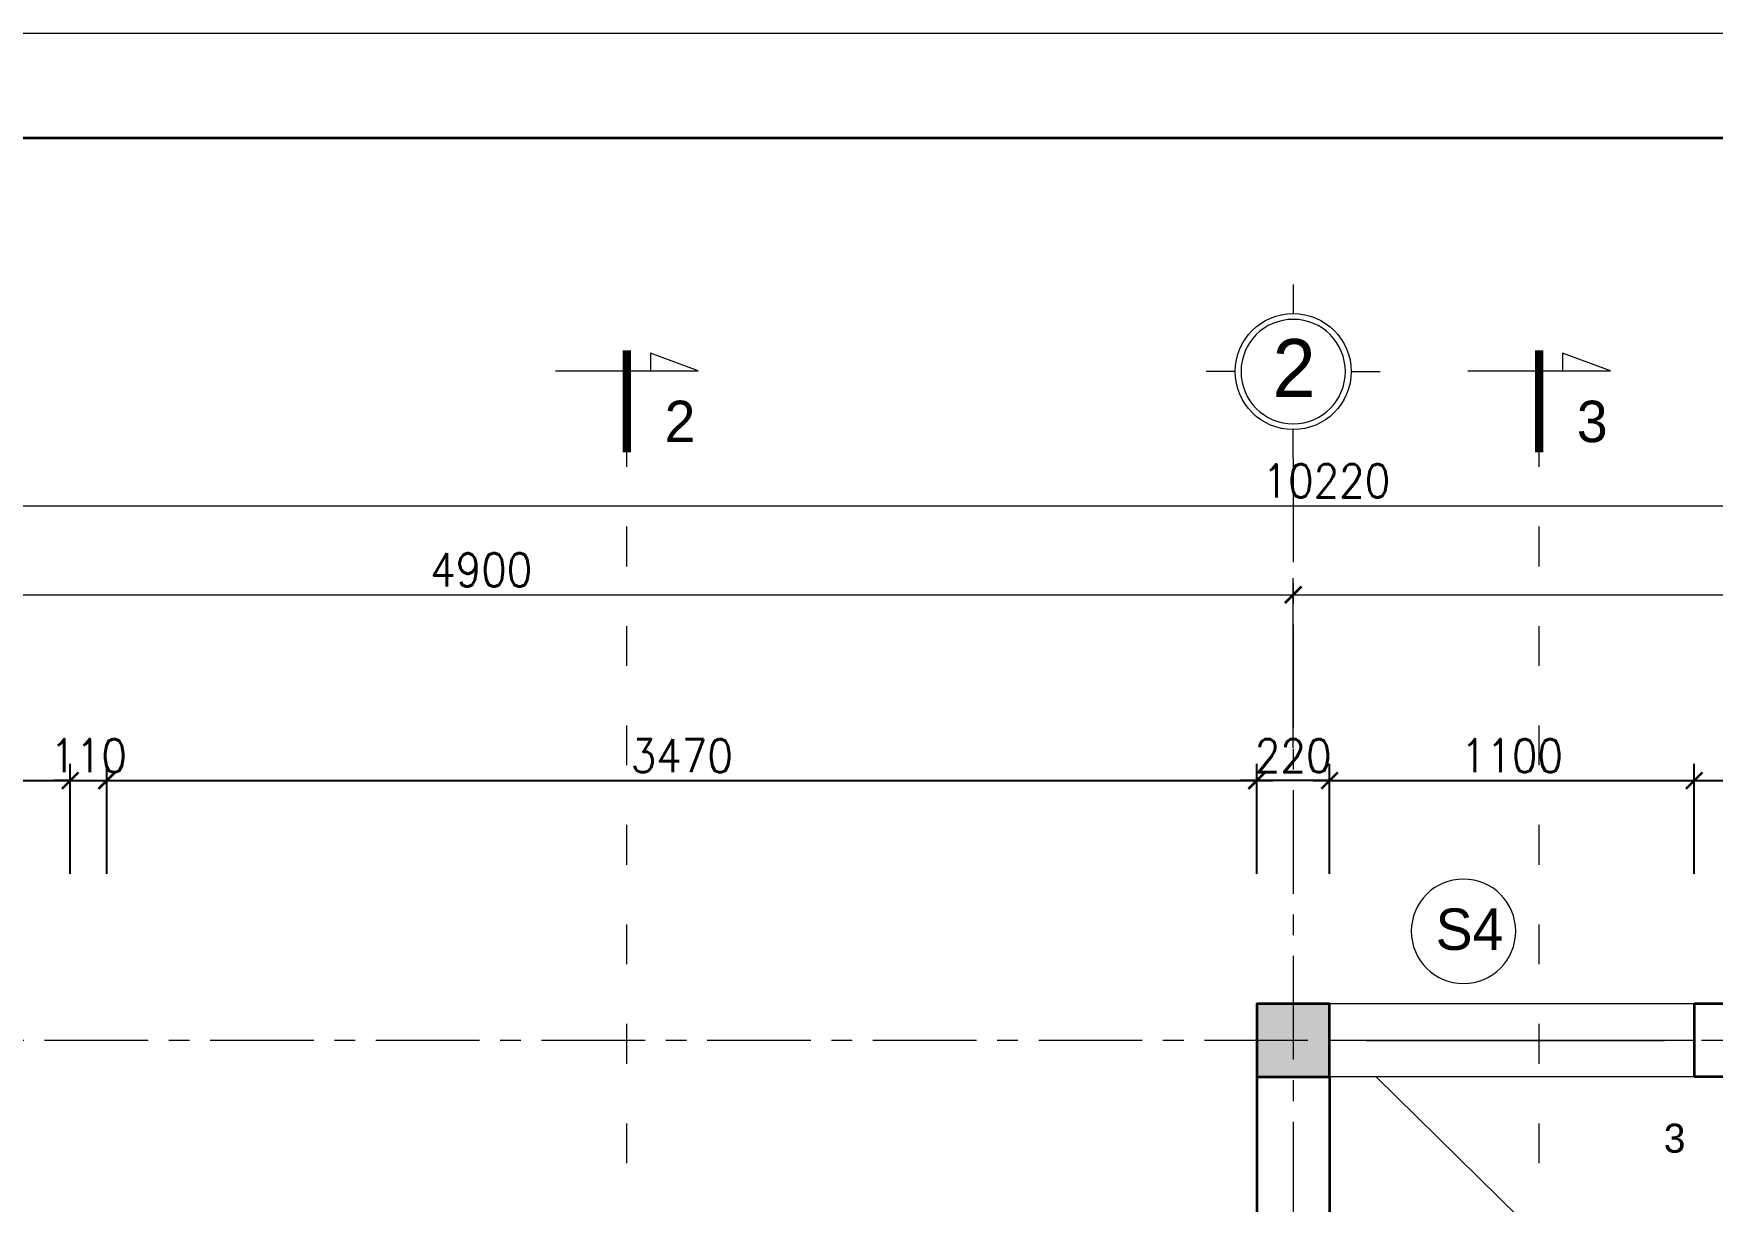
# Model space of a CAD drawing. Header units: millimetres. Extents: x -529782 to -142003, y -492574 to -273331.
# Drawn here: x -220092 to -215026, y -360047 to -356525 of the extents above; entities that cross this region are included whole.
import ezdxf
from ezdxf.enums import TextEntityAlignment as Align

# ---------------------------------------------------------------- set-up
doc = ezdxf.new("R2010")
doc.units = ezdxf.units.MM
doc.header["$LTSCALE"] = 500
doc.header["$MEASUREMENT"] = 0
doc.header["$PDMODE"] = 3
doc.linetypes.add('ACAD_ISO03W100', pattern=[30, 12, -18])
doc.linetypes.add('CENTER', pattern=[2, 1.25, -0.25, 0.25, -0.25])
doc.layers.get('0').update_dxf_attribs({"linetype": 'CONTINUOUS', "lineweight": 13})
doc.layers.get('Defpoints').update_dxf_attribs({"color": 255, "linetype": 'CONTINUOUS', "lineweight": 13})
for name, color, linetype, lineweight in [('1.cat 30', 30, 'CONTINUOUS', 35), ('1.cot', 2, 'CONTINUOUS', 35), ('2.thay 145', 145, 'CONTINUOUS', 18), ('3.manh 08', 8, 'CONTINUOUS', 9), ('4.dim 08', 8, 'CONTINUOUS', 13), ('7.tim 67', 67, 'CENTER', 9), ('8.vat lieu 08', 8, 'CONTINUOUS', 5), ('9.text \xad white', 7, 'CONTINUOUS', 15), ('CA.thay 145', 145, 'CONTINUOUS', 18)]:
    doc.layers.add(name, color=color, linetype=linetype, lineweight=lineweight)
doc.styles.add('CA.JSC1', font='')
doc.styles.get("Standard").update_dxf_attribs({"font": 'txt.shx', "width": 0.9})
doc.styles.add('VnAvantH', font='')
doc.styles.get('CA.JSC1').set_extended_font_data('.VnAvantH')
doc.styles.get('VnAvantH').set_extended_font_data('.VnAvantH')
doc.dimstyles.new('CA 50', dxfattribs={"dimscale": 0, "dimtxt": 100, "dimasz": 50, "dimexe": 50, "dimexo": 0, "dimgap": 25, "dimtad": 1, "dimdec": 0, "dimzin": 0, "dimdsep": 46, "dimtxsty": 'Standard', "dimblk": 'ARCHTICK', "dimcen": 0.09, "dimdle": 50, "dimclrd": 256, "dimclre": 256, "dimclrt": 7, "dimadec": 0, "dimazin": 0, "dimtfac": 1, "dimtdec": 0, "dimtix": 1, "dimtmove": 2, "dimatfit": 3, "dimldrblk": 'DOT', "dimfxl": 1, "dimtolj": 1, "dimtzin": 0, "dimarcsym": 0})

# ---------------------------------------------------------------- blocks, each defined once
blk = doc.blocks.new('khung co loan')
at = {"layer": '1.cat 30'}
blk.add_lwpolyline([(1158.281703106128, -14553.47590842255), (1158.281703106128, -303.4759079545038), (20658.28170374641, -303.4759079545038), (20658.28170374641, -14553.47590842255)], close=True, dxfattribs=at)
at = {"layer": '3.manh 08'}
blk.add_lwpolyline([(0, -14850.00000048772), (21000.00000000023, -14850.00000048772), (21000.00000000023, -4.877219907939434e-07), (0, -4.877219907939434e-07)], close=True, dxfattribs=at)
blk = doc.blocks.new('A$C41BA5761')
at = {"layer": '2.thay 145'}
blk.add_lwpolyline([(839.9994073519047, 524.9998310285737, -3898660.642287513), (839.9994073521084, 525.0001542164828, 1.154242490888426e-06), (839.9994073524431, 524.9999926225864, 1.154242490888426e-06)], format="xyb", dxfattribs=at)
at = {"layer": '3.manh 08'}
for p, q in [((524.9994049160159, 1050.000159478077), (524.9994049160159, 875.0001713204256)), ((174.9994048396911, 525.0001523148676), (-0.000583361616008915, 525.0001523148676)), ((874.9994049923262, 525.0001523148676), (1049.999393193633, 525.0001523148676)), ((524.9994049160159, 0.0001831847475841641), (524.9994049160159, 175.000171342399))]:
    blk.add_line(p, q, dxfattribs=at)
blk.add_arc((524.9994049160159, 525.0001713313977), 349.9999999890093, 359.9999968883953, 359.9999381014106, dxfattribs=at)
blk = doc.blocks.new('_ArchTick')
at = {"color": 1, "linetype": 'ByBlock', "const_width": 0.150000081}
blk.add_lwpolyline([(-0.5000002699998731, -0.5000002699998731), (0.5000002699998731, 0.5000002699998731)], dxfattribs=at)
blk = doc.blocks.new('*D629')
at = {"layer": '7.tim 67', "linetype": 'Continuous', "lineweight": -2, "transparency": 16777216}
for p, q in [((110.0000000000582, 2022.499999999942), (110.0000000000582, 2533.999999999942)), ((5010.000000000058, 2022.499999999942), (5010.000000000058, 2533.999999999942)), ((60.00000000005824, 2483.999999999942), (5060.000000000058, 2483.999999999942))]:
    blk.add_line(p, q, dxfattribs=at)
at = {"layer": 'Defpoints', "color": 0, "linetype": 'Continuous', "transparency": 16777216}
for p in [(5010.000000000058, 2483.999999999942), (110.0000000000582, 2022.499999999942), (5010.000000000058, 2022.499999999942)]:
    blk.add_point(p, dxfattribs=at)
at = {"layer": '7.tim 67', "linetype": 'Continuous', "lineweight": -2, "transparency": 16777216, "xscale": 50, "yscale": 50, "zscale": 50, "rotation": 180}
blk.add_blockref('_ArchTick', (110.0000000000582, 2483.999999999942), dxfattribs=at)
at = {"layer": '7.tim 67', "linetype": 'Continuous', "lineweight": -2, "transparency": 16777216, "xscale": 50, "yscale": 50, "zscale": 50}
blk.add_blockref('_ArchTick', (5010.000000000058, 2483.999999999942), dxfattribs=at)
at = {"layer": '7.tim 67', "color": 7, "linetype": 'Continuous', "transparency": 16777216, "insert": (2560.000000000058, 2558.999999999942), "char_height": 100, "attachment_point": 5}
blk.add_mtext('\\A1;4900', dxfattribs=at)
blk = doc.blocks.new('_DOT')
at = {"color": 1, "linetype": 'ByBlock'}
blk.add_line((-0.5, 0), (-1, 0), dxfattribs=at)
at = {"color": 1, "linetype": 'ByBlock', "const_width": 0.5}
blk.add_lwpolyline([(-0.25, 0, 1), (0.25, 0, 1)], format="xyb", close=True, dxfattribs=at)
blk = doc.blocks.new('*D630')
at = {"layer": '7.tim 67', "linetype": 'Continuous', "lineweight": -2, "transparency": 16777216}
for p, q in [((5010.000000000058, 2022.499999999942), (5010.000000000058, 2533.999999999942)), ((8609.999999999302, 2022.499999999942), (8609.999999999302, 2533.999999999942)), ((4960.000000000058, 2483.999999999942), (8659.999999999302, 2483.999999999942))]:
    blk.add_line(p, q, dxfattribs=at)
at = {"layer": 'Defpoints', "color": 0, "linetype": 'Continuous', "transparency": 16777216}
for p in [(8609.999999999302, 2483.999999999942), (5010.000000000058, 2022.499999999942), (8609.999999999302, 2022.499999999942)]:
    blk.add_point(p, dxfattribs=at)
at = {"layer": '7.tim 67', "linetype": 'Continuous', "lineweight": -2, "transparency": 16777216, "xscale": 50, "yscale": 50, "zscale": 50, "rotation": 180}
blk.add_blockref('_ArchTick', (5010.000000000058, 2483.999999999942), dxfattribs=at)
at = {"layer": '7.tim 67', "linetype": 'Continuous', "lineweight": -2, "transparency": 16777216, "xscale": 50, "yscale": 50, "zscale": 50}
blk.add_blockref('_ArchTick', (8609.999999999302, 2483.999999999942), dxfattribs=at)
at = {"layer": '7.tim 67', "color": 7, "linetype": 'Continuous', "transparency": 16777216, "insert": (6809.99999999968, 2558.999999999942), "char_height": 100, "attachment_point": 5}
blk.add_mtext('\\A1;3600', dxfattribs=at)
blk = doc.blocks.new('*D633')
at = {"layer": '7.tim 67', "linetype": 'Continuous', "lineweight": -2, "transparency": 16777216}
for p, q in [((5.820766091346741e-11, 2022.499999999942), (5.825542213863416e-11, 2802.499999999942)), ((10220.00000000006, 2022.499999999942), (10220.00000000006, 2802.499999999942)), ((-49.99999999994175, 2752.499999999942), (10270.00000000006, 2752.499999999942))]:
    blk.add_line(p, q, dxfattribs=at)
at = {"layer": 'Defpoints', "color": 0, "linetype": 'Continuous', "transparency": 16777216}
for p in [(10220.00000000006, 2752.499999999942), (5.820766091346741e-11, 2022.499999999942), (10220.00000000006, 2022.499999999942)]:
    blk.add_point(p, dxfattribs=at)
at = {"layer": '7.tim 67', "linetype": 'Continuous', "lineweight": -2, "transparency": 16777216, "xscale": 50, "yscale": 50, "zscale": 50, "rotation": 180}
blk.add_blockref('_ArchTick', (5.825236052163629e-11, 2752.499999999942), dxfattribs=at)
at = {"layer": '7.tim 67', "linetype": 'Continuous', "lineweight": -2, "transparency": 16777216, "xscale": 50, "yscale": 50, "zscale": 50}
blk.add_blockref('_ArchTick', (10220.00000000006, 2752.499999999942), dxfattribs=at)
at = {"layer": '7.tim 67', "color": 7, "linetype": 'Continuous', "transparency": 16777216, "insert": (5110.000000000058, 2827.499999999942), "char_height": 100, "attachment_point": 5}
blk.add_mtext('\\A1;10220', dxfattribs=at)
blk = doc.blocks.new('*D470')
at = {"layer": '4.dim 08', "lineweight": -2, "transparency": 16777216}
for p, q in [((-216181.4537180976, -359059), (-216181.4537180976, -358727.5)), ((-215081.4537180985, -359059), (-215081.4537180985, -358727.5)), ((-216231.4537180976, -358777.5), (-215031.4537180985, -358777.5))]:
    blk.add_line(p, q, dxfattribs=at)
at = {"layer": 'Defpoints', "color": 0, "transparency": 16777216}
for p in [(-215081.4537180985, -358777.5), (-216181.4537180976, -359059), (-215081.4537180985, -359059)]:
    blk.add_point(p, dxfattribs=at)
at = {"layer": '4.dim 08', "lineweight": -2, "transparency": 16777216, "xscale": 50, "yscale": 50, "zscale": 50, "rotation": 180}
blk.add_blockref('_ArchTick', (-216181.4537180976, -358777.5), dxfattribs=at)
at = {"layer": '4.dim 08', "lineweight": -2, "transparency": 16777216, "xscale": 50, "yscale": 50, "zscale": 50}
blk.add_blockref('_ArchTick', (-215081.4537180985, -358777.5), dxfattribs=at)
at = {"layer": '4.dim 08', "color": 7, "transparency": 16777216, "insert": (-215631.4537180981, -358702.5), "char_height": 100, "attachment_point": 5}
blk.add_mtext('\\A1;1100', dxfattribs=at)
blk = doc.blocks.new('*D471')
at = {"layer": '4.dim 08', "lineweight": -2, "transparency": 16777216}
for p, q in [((-215081.4537180985, -359059), (-215081.4537180985, -358727.5)), ((-214281.4537180975, -359059), (-214281.4537180975, -358727.5)), ((-215131.4537180985, -358777.5), (-214231.4537180975, -358777.5))]:
    blk.add_line(p, q, dxfattribs=at)
at = {"layer": 'Defpoints', "color": 0, "transparency": 16777216}
for p in [(-214281.4537180975, -358777.5), (-215081.4537180985, -359059), (-214281.4537180975, -359059)]:
    blk.add_point(p, dxfattribs=at)
at = {"layer": '4.dim 08', "lineweight": -2, "transparency": 16777216, "xscale": 50, "yscale": 50, "zscale": 50, "rotation": 180}
blk.add_blockref('_ArchTick', (-215081.4537180985, -358777.5), dxfattribs=at)
at = {"layer": '4.dim 08', "lineweight": -2, "transparency": 16777216, "xscale": 50, "yscale": 50, "zscale": 50}
blk.add_blockref('_ArchTick', (-214281.4537180975, -358777.5), dxfattribs=at)
at = {"layer": '4.dim 08', "color": 7, "transparency": 16777216, "insert": (-214681.453718098, -358702.5), "char_height": 100, "attachment_point": 5}
blk.add_mtext('\\A1;800', dxfattribs=at)
blk = doc.blocks.new('*D474')
at = {"layer": '4.dim 08', "lineweight": -2, "transparency": 16777216}
for p, q in [((-216401.4537180976, -359059), (-216401.4537180976, -358727.5)), ((-216181.4537180976, -359059), (-216181.4537180976, -358727.5)), ((-216401.4537180976, -358777.5), (-216451.4537180976, -358777.5)), ((-216181.4537180976, -358777.5), (-216401.4537180976, -358777.5)), ((-216181.4537180976, -358777.5), (-216131.4537180976, -358777.5))]:
    blk.add_line(p, q, dxfattribs=at)
at = {"layer": 'Defpoints', "color": 0, "transparency": 16777216}
for p in [(-216401.4537180976, -358777.5), (-216401.4537180976, -359059), (-216181.4537180976, -359059)]:
    blk.add_point(p, dxfattribs=at)
at = {"layer": '4.dim 08', "lineweight": -2, "transparency": 16777216, "xscale": 50, "yscale": 50, "zscale": 50}
blk.add_blockref('_ArchTick', (-216401.4537180976, -358777.5), dxfattribs=at)
at = {"layer": '4.dim 08', "lineweight": -2, "transparency": 16777216, "xscale": 50, "yscale": 50, "zscale": 50, "rotation": 180}
blk.add_blockref('_ArchTick', (-216181.4537180976, -358777.5), dxfattribs=at)
at = {"layer": '4.dim 08', "color": 7, "transparency": 16777216, "insert": (-216291.4537180976, -358702.5), "char_height": 100, "attachment_point": 5}
blk.add_mtext('\\A1;220', dxfattribs=at)
blk = doc.blocks.new('*D508')
at = {"layer": '4.dim 08', "lineweight": -2, "transparency": 16777216}
for p, q in [((-221081.4537180976, -359059), (-221081.4537180976, -358727.5)), ((-219981.4537180977, -359059), (-219981.4537180977, -358727.5)), ((-221131.4537180976, -358777.5), (-219931.4537180977, -358777.5))]:
    blk.add_line(p, q, dxfattribs=at)
at = {"layer": 'Defpoints', "color": 0, "transparency": 16777216}
for p in [(-219981.4537180977, -358777.5), (-221081.4537180976, -359059), (-219981.4537180977, -359059)]:
    blk.add_point(p, dxfattribs=at)
at = {"layer": '4.dim 08', "lineweight": -2, "transparency": 16777216, "xscale": 50, "yscale": 50, "zscale": 50, "rotation": 180}
blk.add_blockref('_ArchTick', (-221081.4537180976, -358777.5), dxfattribs=at)
at = {"layer": '4.dim 08', "lineweight": -2, "transparency": 16777216, "xscale": 50, "yscale": 50, "zscale": 50}
blk.add_blockref('_ArchTick', (-219981.4537180977, -358777.5), dxfattribs=at)
at = {"layer": '4.dim 08', "color": 7, "transparency": 16777216, "insert": (-220531.4537180976, -358702.5), "char_height": 100, "attachment_point": 5}
blk.add_mtext('\\A1;1100', dxfattribs=at)
blk = doc.blocks.new('*D509')
at = {"layer": '4.dim 08', "lineweight": -2, "transparency": 16777216}
for p, q in [((-219981.4537180977, -359059), (-219981.4537180977, -358727.5)), ((-219871.4537180976, -359059), (-219871.4537180976, -358727.5)), ((-219981.4537180977, -358777.5), (-220031.4537180977, -358777.5)), ((-219981.4537180977, -358777.5), (-219871.4537180976, -358777.5)), ((-219871.4537180976, -358777.5), (-219821.4537180976, -358777.5))]:
    blk.add_line(p, q, dxfattribs=at)
at = {"layer": 'Defpoints', "color": 0, "transparency": 16777216}
for p in [(-219871.4537180976, -358777.5), (-219981.4537180977, -359059), (-219871.4537180976, -359059)]:
    blk.add_point(p, dxfattribs=at)
at = {"layer": '4.dim 08', "lineweight": -2, "transparency": 16777216, "xscale": 50, "yscale": 50, "zscale": 50}
blk.add_blockref('_ArchTick', (-219981.4537180977, -358777.5), dxfattribs=at)
at = {"layer": '4.dim 08', "lineweight": -2, "transparency": 16777216, "xscale": 50, "yscale": 50, "zscale": 50, "rotation": 180}
blk.add_blockref('_ArchTick', (-219871.4537180976, -358777.5), dxfattribs=at)
at = {"layer": '4.dim 08', "color": 7, "transparency": 16777216, "insert": (-219926.4537180977, -358702.5), "char_height": 100, "attachment_point": 5}
blk.add_mtext('\\A1;110', dxfattribs=at)
blk = doc.blocks.new('*D510')
at = {"layer": '4.dim 08', "lineweight": -2, "transparency": 16777216}
for p, q in [((-219871.4537180976, -359059), (-219871.4537180976, -358727.5)), ((-216401.4537180976, -359059), (-216401.4537180976, -358727.5)), ((-219921.4537180976, -358777.5), (-216351.4537180976, -358777.5))]:
    blk.add_line(p, q, dxfattribs=at)
at = {"layer": 'Defpoints', "color": 0, "transparency": 16777216}
for p in [(-216401.4537180976, -358777.5), (-219871.4537180976, -359059), (-216401.4537180976, -359059)]:
    blk.add_point(p, dxfattribs=at)
at = {"layer": '4.dim 08', "lineweight": -2, "transparency": 16777216, "xscale": 50, "yscale": 50, "zscale": 50, "rotation": 180}
blk.add_blockref('_ArchTick', (-219871.4537180976, -358777.5), dxfattribs=at)
at = {"layer": '4.dim 08', "lineweight": -2, "transparency": 16777216, "xscale": 50, "yscale": 50, "zscale": 50}
blk.add_blockref('_ArchTick', (-216401.4537180976, -358777.5), dxfattribs=at)
at = {"layer": '4.dim 08', "color": 7, "transparency": 16777216, "insert": (-218136.4537180976, -358702.5), "char_height": 100, "attachment_point": 5}
blk.add_mtext('\\A1;3470', dxfattribs=at)
blk = doc.blocks.new('vet cat')
at = {"layer": '1.cat 30', "const_width": 50}
blk.add_lwpolyline([(-82591.75442858087, -188552.374450662), (-81976.3102295734, -188552.374450662)], dxfattribs=at)
at = {"layer": '2.thay 145'}
blk.add_line((-82573.9127453561, -188410.7276975132), (-82468.66558877937, -188410.7276975132), dxfattribs=at)
blk.add_lwpolyline([(-82468.66558877937, -188983.1853899672), (-82468.66558877937, -188121.5635113568), (-82573.9127453561, -188410.7276975132)], dxfattribs=at)
blk = doc.blocks.new('sdfdggh')
at = {"layer": '7.tim 67', "ltscale": 0.5}
for p, q in [((5010.000000000058, 2894.499999999942), (5010.000000000058, -9823.000000000058)), ((12554.49999999994, 1140.000000000058), (-2632.000000000058, 1140.000000000058))]:
    blk.add_line(p, q, dxfattribs=at)
at = {"layer": '2.thay 145', "xscale": 0.5, "yscale": 0.5, "zscale": 0.5}
blk.add_blockref('A$C41BA5761', (4747.500297542021, 2894.499908407568), dxfattribs=at)
at = {"layer": '9.text \xad white', "style": 'CA.JSC1'}
blk.add_text('2', height=174.9999882000658, dxfattribs=at).set_placement((5012.750316522724, 3168.749930287537), align=Align.MIDDLE)
at = {"layer": '7.tim 67', "color": 9, "linetype": 'Continuous'}
for base, p1, p2, picture, middle in [((10220.00000000006, 2752.499999999942), (5.820766091346741e-11, 2022.499999999942), (10220.00000000006, 2022.499999999942), '*D633', (5110.000000000058, 2827.499999999942)), ((5010.000000000058, 2483.999999999942), (110.0000000000582, 2022.499999999942), (5010.000000000058, 2022.499999999942), '*D629', (2560.000000000058, 2558.999999999942)), ((8609.999999999302, 2483.999999999942), (5010.000000000058, 2022.499999999942), (8609.999999999302, 2022.499999999942), '*D630', (6809.99999999968, 2558.999999999942))]:
    dim = blk.add_linear_dim(base=base, p1=p1, p2=p2, dimstyle='CA 50', override={"dimscale": 1}, dxfattribs=at)
    dim.commit()
    dim.dimension.update_dxf_attribs({"geometry": picture, "text_midpoint": middle})

msp = doc.modelspace()

# ---------------------------------------------------------------- hatches: boundary and pattern name
at = {"layer": '1.cot'}
msp.add_hatch(color=256, dxfattribs=at).paths.add_polyline_path([(-216181.4537180976, -359450.9999999998), (-216401.4537180976, -359450.9999999998), (-216401.4537180976, -359670.9999999998), (-216181.4537180976, -359670.9999999998)])

# ---------------------------------------------------------------- linework, layer by layer
at = {"layer": '1.cat 30'}
for p, q in [((-216401.4537180976, -359450.9999999998), (-216401.4537180976, -360700.9999999998)), ((-214281.4537180975, -359450.9999999998), (-215081.4537180976, -359450.9999999998)), ((-215081.4537180976, -359450.9999999998), (-215081.4537180976, -359670.9999999998)), ((-216181.4537180976, -359670.9999999998), (-216181.4537180976, -360920.9999999998)), ((-214281.4537180975, -359670.9999999998), (-215081.4537180976, -359670.9999999998))]:
    msp.add_line(p, q, dxfattribs=at)
at = {"layer": '1.cot'}
msp.add_lwpolyline([(-216401.4537180976, -359670.9999999998), (-216181.4537180976, -359670.9999999998), (-216181.4537180976, -359450.9999999998), (-216401.4537180976, -359450.9999999998)], close=True, dxfattribs=at)
at = {"layer": '2.thay 145', "color": 1, "linetype": 'ACAD_ISO03W100', "ltscale": 0.02}
for p, q in [((-218302.0359711859, -370731.4125023412), (-218302.0359711859, -357787.5568122642)), ((-215549.4105383892, -370731.4125023412), (-215549.4105383892, -357787.5568122642))]:
    msp.add_line(p, q, dxfattribs=at)
at = {"layer": '3.manh 08'}
msp.add_lwpolyline([(-215620.0678341929, -359232.0260963943, -3898660.642287513), (-215620.0678341929, -359232.0259348003, 1.154242490888426e-06), (-215620.0678341927, -359232.0260155973, 1.154242490888426e-06)], format="xyb", dxfattribs=at)
at = {"layer": '8.vat lieu 08', "color": 250}
msp.add_line((-216071.4537180976, -359560.9999999998), (-215171.4537180976, -359560.9999999998), dxfattribs=at)
at = {"layer": 'CA.thay 145'}
for p, q in [((-215081.4537180976, -359450.9999999998), (-216181.4537180976, -359450.9999999998)), ((-215081.4537180976, -359560.9999999998), (-216181.4537180976, -359560.9999999998)), ((-215081.4537180985, -359670.9999999998), (-216181.4537180985, -359670.9999999997)), ((-215071.4537180976, -360621.9803921568), (-216041.4537180976, -359670.9999999998))]:
    msp.add_line(p, q, dxfattribs=at)

# ---------------------------------------------------------------- block references
at = {"layer": '1.cat 30', "xscale": 0.5, "yscale": 0.5, "zscale": 0.5, "rotation": 270}
for p in [(-124025.8487458549, -398775.711927051), (-121273.2233130582, -398775.711927051)]:
    msp.add_blockref('vet cat', p, dxfattribs=at)
at = {"layer": '2.thay 145', "xscale": 1.034937242569868, "yscale": 1.034937242628075, "zscale": 1.034937242583367}
msp.add_blockref('khung co loan', (-226631.9548920451, -356524.758471216), dxfattribs=at)
at = {"layer": '4.dim 08', "color": 251}
msp.add_blockref('sdfdggh', (-221301.4537180977, -360700.9999999998), dxfattribs=at)

# ---------------------------------------------------------------- texts
at = {"layer": '9.text \xad white', "style": 'VnAvantH'}
for s, height, p in [('2', 124.999999999455, (-218188.2603318444, -357756.8797202609)), ('3', 124.999999999455, (-215435.6348990477, -357756.8797202609)), ('s4', 124.999999999455, (-215861.663334796, -359288.163750184)), ('3', 87.49999999961852, (-215173.05597185, -359899.7455064543))]:
    msp.add_text(s, height=height, dxfattribs=at).set_placement(p)

# ---------------------------------------------------------------- dimensions: what is measured, and where the dimension line sits
at = {"layer": '4.dim 08'}
for base, p1, p2, picture, middle in [((-219981.4537180977, -358777.5), (-221081.4537180976, -359059), (-219981.4537180977, -359059), '*D508', (-220531.4537180976, -358702.5)), ((-219871.4537180976, -358777.5), (-219981.4537180977, -359059), (-219871.4537180976, -359059), '*D509', (-219926.4537180977, -358702.5)), ((-216401.4537180976, -358777.5), (-219871.4537180976, -359059), (-216401.4537180976, -359059), '*D510', (-218136.4537180976, -358702.5)), ((-216401.4537180976, -358777.5), (-216181.4537180976, -359059), (-216401.4537180976, -359059), '*D474', (-216291.4537180976, -358702.5)), ((-215081.4537180985, -358777.5), (-216181.4537180976, -359059), (-215081.4537180985, -359059), '*D470', (-215631.4537180981, -358702.5)), ((-214281.4537180975, -358777.5), (-215081.4537180985, -359059), (-214281.4537180975, -359059), '*D471', (-214681.453718098, -358702.5))]:
    dim = msp.add_linear_dim(base=base, p1=p1, p2=p2, dimstyle='CA 50', override={"dimscale": 1}, dxfattribs=at)
    dim.commit()
    dim.dimension.update_dxf_attribs({"geometry": picture, "text_midpoint": middle})

doc.saveas('drawing.dxf')
